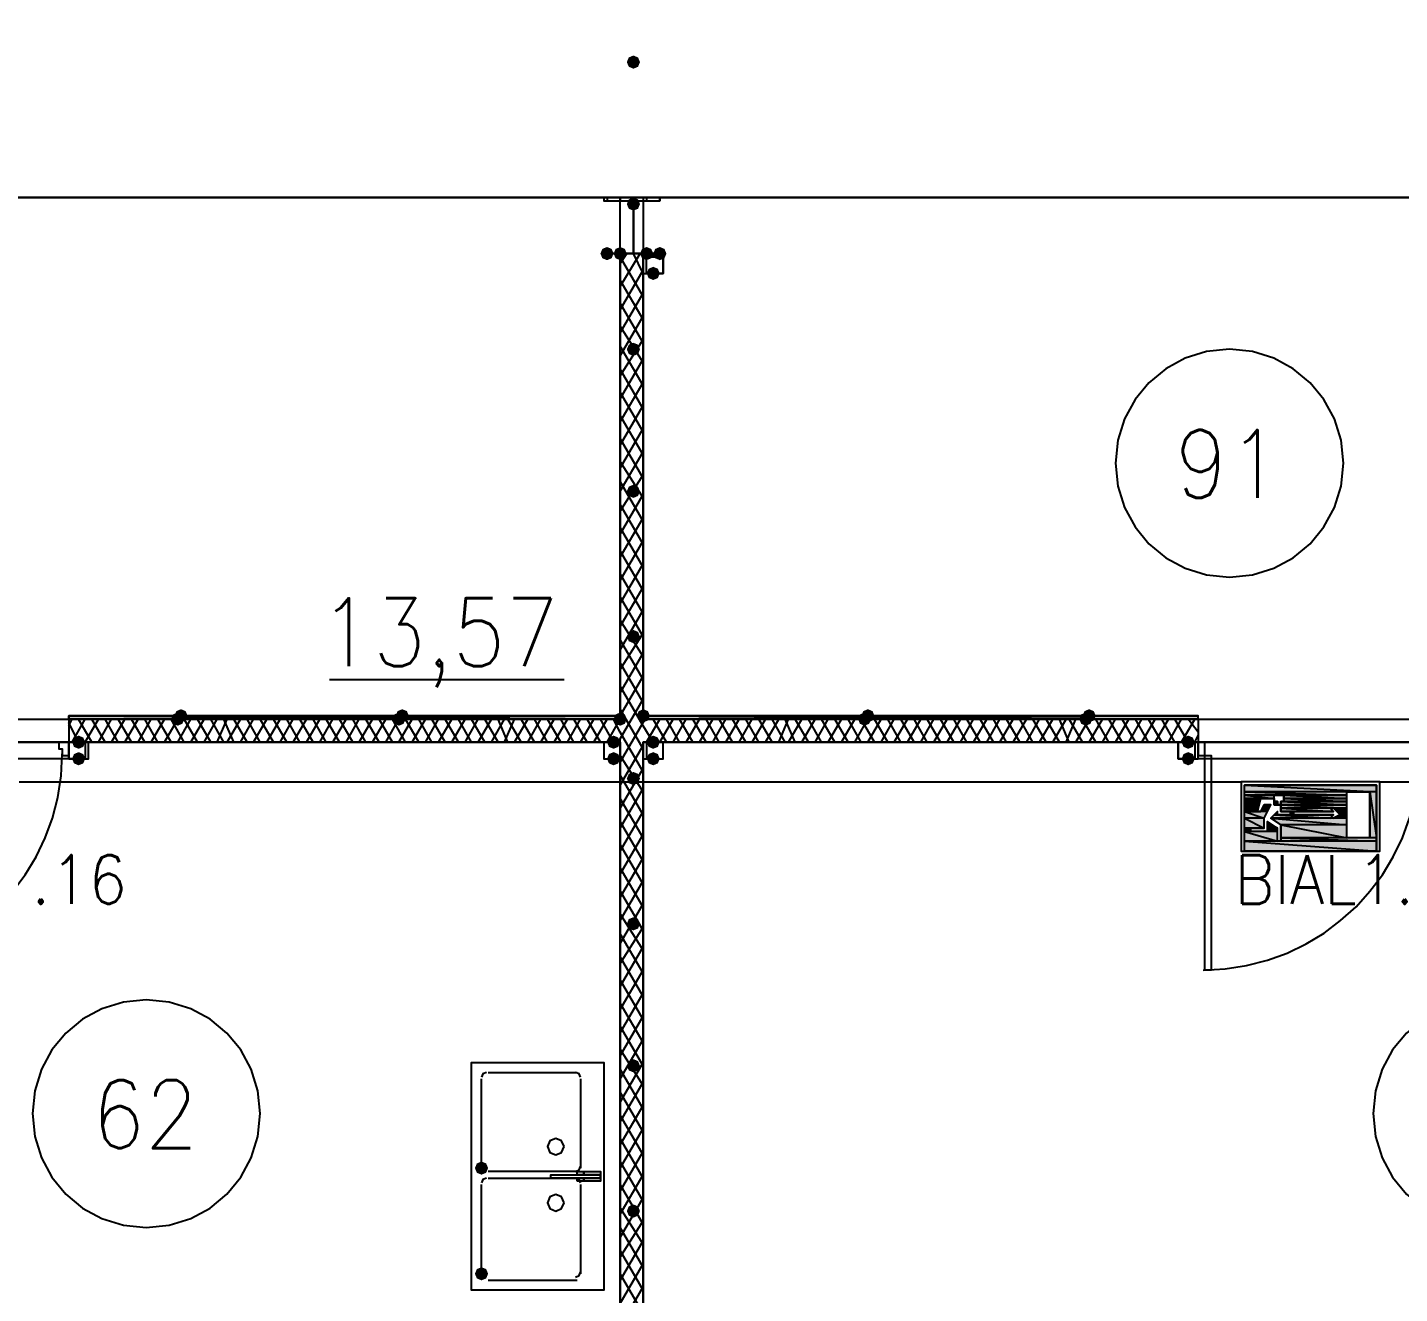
# Model space of a CAD drawing. Header units: millimetres. Extents: x 0 to 420, y 0 to 297.
# Drawn here: x 352.15 to 369.74, y 144.4 to 160.63 of the extents above; entities that cross this region are included whole.
import ezdxf

# ---------------------------------------------------------------- set-up
doc = ezdxf.new("R2010")
doc.units = ezdxf.units.MM
doc.layers.get('0').update_dxf_attribs({"linetype": 'CONTINUOUS'})
doc.styles.get("Standard").update_dxf_attribs({"font": 'STANDARD'})

msp = doc.modelspace()

# ---------------------------------------------------------------- hatches: boundary and pattern name
at = {"true_color": 0x000007}
for points in [[(360.002667, 160.189333), (359.977796, 160.129537), (359.918, 160.104667), (359.858204, 160.129537), (359.833333, 160.189333), (359.858204, 160.249129), (359.918, 160.274), (359.977796, 160.249129)], [(360.002667, 158.369), (359.977796, 158.309204), (359.918, 158.284333), (359.858204, 158.309204), (359.833333, 158.369), (359.858204, 158.428796), (359.918, 158.453667), (359.977796, 158.428796)], [(359.664, 157.734), (359.639129, 157.674204), (359.579333, 157.649333), (359.519537, 157.674204), (359.494667, 157.734), (359.519537, 157.793796), (359.579333, 157.818667), (359.639129, 157.793796)], [(359.833333, 157.734), (359.808463, 157.674204), (359.748667, 157.649333), (359.688871, 157.674204), (359.664, 157.734), (359.688871, 157.793796), (359.748667, 157.818667), (359.808462, 157.793796)], [(360.172, 157.734), (360.147129, 157.674204), (360.087333, 157.649333), (360.027538, 157.674204), (360.002667, 157.734), (360.027537, 157.793796), (360.087333, 157.818667), (360.147129, 157.793796)], [(360.341333, 157.734), (360.316462, 157.674204), (360.256667, 157.649333), (360.196871, 157.674204), (360.172, 157.734), (360.196871, 157.793796), (360.256667, 157.818667), (360.316462, 157.793796)], [(360.256667, 157.48), (360.231796, 157.420204), (360.172, 157.395333), (360.112204, 157.420204), (360.087333, 157.48), (360.112204, 157.539796), (360.172, 157.564667), (360.231796, 157.539796)], [(360.002667, 156.506333), (359.977796, 156.446537), (359.918, 156.421667), (359.858204, 156.446537), (359.833333, 156.506333), (359.858204, 156.566129), (359.918, 156.591), (359.977796, 156.566129)], [(360.002667, 154.686), (359.977796, 154.626204), (359.918, 154.601333), (359.858204, 154.626204), (359.833333, 154.686), (359.858204, 154.745796), (359.918, 154.770667), (359.977796, 154.745796)], [(360.002667, 152.823333), (359.977796, 152.763537), (359.918, 152.738667), (359.858204, 152.763537), (359.833333, 152.823333), (359.858204, 152.883129), (359.918, 152.908), (359.977796, 152.883129)], [(352.890667, 151.468667), (352.865796, 151.408871), (352.806, 151.384), (352.746204, 151.408871), (352.721333, 151.468667), (352.746204, 151.528462), (352.806, 151.553333), (352.865796, 151.528463)], [(359.748667, 151.468667), (359.723796, 151.408871), (359.664, 151.384), (359.604204, 151.408871), (359.579333, 151.468667), (359.604204, 151.528462), (359.664, 151.553333), (359.723796, 151.528463)], [(360.256667, 151.468667), (360.231796, 151.408871), (360.172, 151.384), (360.112204, 151.408871), (360.087333, 151.468667), (360.112204, 151.528462), (360.172, 151.553333), (360.231796, 151.528463)], [(367.114667, 151.468667), (367.089796, 151.408871), (367.03, 151.384), (366.970204, 151.408871), (366.945333, 151.468667), (366.970204, 151.528462), (367.03, 151.553333), (367.089796, 151.528463)], [(352.890667, 151.257), (352.865796, 151.197204), (352.806, 151.172333), (352.746204, 151.197204), (352.721333, 151.257), (352.746204, 151.316796), (352.806, 151.341667), (352.865796, 151.316796)], [(359.748667, 151.257), (359.723796, 151.197204), (359.664, 151.172333), (359.604204, 151.197204), (359.579333, 151.257), (359.604204, 151.316796), (359.664, 151.341667), (359.723796, 151.316796)], [(360.256667, 151.257), (360.231796, 151.197204), (360.172, 151.172333), (360.112204, 151.197204), (360.087333, 151.257), (360.112204, 151.316796), (360.172, 151.341667), (360.231796, 151.316796)], [(367.114667, 151.257), (367.089796, 151.197204), (367.03, 151.172333), (366.970204, 151.197204), (366.945333, 151.257), (366.970204, 151.316796), (367.03, 151.341667), (367.089796, 151.316796)], [(360.002667, 151.003), (359.977796, 150.943204), (359.918, 150.918333), (359.858204, 150.943204), (359.833333, 151.003), (359.858204, 151.062796), (359.918, 151.087667), (359.977796, 151.062796)], [(360.002667, 149.140333), (359.977796, 149.080537), (359.918, 149.055667), (359.858204, 149.080537), (359.833333, 149.140333), (359.858204, 149.200129), (359.918, 149.225), (359.977796, 149.200129)], [(360.002667, 147.32), (359.977796, 147.260204), (359.918, 147.235333), (359.858204, 147.260204), (359.833333, 147.32), (359.858204, 147.379796), (359.918, 147.404667), (359.977796, 147.379796)], [(358.055333, 146.007667), (358.030463, 145.947871), (357.970667, 145.923), (357.910871, 145.947871), (357.886, 146.007667), (357.910871, 146.067462), (357.970667, 146.092333), (358.030462, 146.067463)], [(360.002667, 145.457333), (359.977796, 145.397537), (359.918, 145.372667), (359.858204, 145.397537), (359.833333, 145.457333), (359.858204, 145.517129), (359.918, 145.542), (359.977796, 145.517129)], [(358.055333, 144.653), (358.030463, 144.593204), (357.970667, 144.568333), (357.910871, 144.593204), (357.886, 144.653), (357.910871, 144.712796), (357.970667, 144.737667), (358.030462, 144.712796)]]:
    msp.add_hatch(color=0, dxfattribs=at).paths.add_polyline_path(points, flags=0)
h = msp.add_hatch(color=0, dxfattribs=at)
h.paths.add_polyline_path([(359.748667, 151.807333), (352.679, 151.807333), (359.748667, 151.765)], flags=0)
h.paths.add_polyline_path([(352.679, 151.807333), (359.748667, 151.765), (352.679, 151.765)], flags=0)
at = {"true_color": 0x0000fe}
for points in [[(354.160667, 151.765), (354.135796, 151.705204), (354.076, 151.680333), (354.016204, 151.705204), (353.991333, 151.765), (354.016204, 151.824796), (354.076, 151.849667), (354.135796, 151.824796)], [(354.203, 151.807333), (354.178129, 151.747537), (354.118333, 151.722667), (354.058538, 151.747537), (354.033667, 151.807333), (354.058537, 151.867129), (354.118333, 151.892), (354.178129, 151.867129)], [(356.997, 151.765), (356.972129, 151.705204), (356.912333, 151.680333), (356.852538, 151.705204), (356.827667, 151.765), (356.852537, 151.824796), (356.912333, 151.849667), (356.972129, 151.824796)], [(357.039333, 151.807333), (357.014462, 151.747537), (356.954667, 151.722667), (356.894871, 151.747537), (356.87, 151.807333), (356.894871, 151.867129), (356.954667, 151.892), (357.014462, 151.867129)], [(359.833333, 151.765), (359.808463, 151.705204), (359.748667, 151.680333), (359.688871, 151.705204), (359.664, 151.765), (359.688871, 151.824796), (359.748667, 151.849667), (359.808462, 151.824796)], [(359.833333, 151.765), (359.808463, 151.705204), (359.748667, 151.680333), (359.688871, 151.705204), (359.664, 151.765), (359.688871, 151.824796), (359.748667, 151.849667), (359.808462, 151.824796)], [(360.129667, 151.807333), (360.104796, 151.747537), (360.045, 151.722667), (359.985204, 151.747537), (359.960333, 151.807333), (359.985204, 151.867129), (360.045, 151.892), (360.104796, 151.867129)], [(360.129667, 151.807333), (360.104796, 151.747537), (360.045, 151.722667), (359.985204, 151.747537), (359.960333, 151.807333), (359.985204, 151.867129), (360.045, 151.892), (360.104796, 151.867129)], [(362.966, 151.765), (362.941129, 151.705204), (362.881333, 151.680333), (362.821537, 151.705204), (362.796667, 151.765), (362.821537, 151.824796), (362.881333, 151.849667), (362.941129, 151.824796)], [(363.008333, 151.807333), (362.983462, 151.747537), (362.923667, 151.722667), (362.863871, 151.747537), (362.839, 151.807333), (362.863871, 151.867129), (362.923667, 151.892), (362.983462, 151.867129)], [(365.802333, 151.765), (365.777462, 151.705204), (365.717667, 151.680333), (365.657871, 151.705204), (365.633, 151.765), (365.657871, 151.824796), (365.717667, 151.849667), (365.777462, 151.824796)], [(365.844667, 151.807333), (365.819796, 151.747537), (365.76, 151.722667), (365.700204, 151.747537), (365.675333, 151.807333), (365.700204, 151.867129), (365.76, 151.892), (365.819796, 151.867129)]]:
    msp.add_hatch(color=0, dxfattribs=at).paths.add_polyline_path(points, flags=0)
at = {"true_color": 0x000007}
h = msp.add_hatch(color=0, dxfattribs=at)
h.paths.add_polyline_path([(367.157, 151.807333), (360.045, 151.807333), (367.157, 151.765)], flags=0)
h.paths.add_polyline_path([(360.045, 151.807333), (367.157, 151.765), (360.045, 151.765)], flags=0)
at = {"true_color": 0x000052}
h = msp.add_hatch(color=0, dxfattribs=at)
h.paths.add_polyline_path([(369.443, 150.918333), (367.749667, 150.918333), (369.443, 150.833667)], flags=0)
h.paths.add_polyline_path([(367.749667, 150.918333), (369.443, 150.833667), (367.749667, 150.833667)], flags=0)
h = msp.add_hatch(color=0, dxfattribs=at)
h.paths.add_polyline_path([(369.062, 150.833667), (367.749667, 150.833667), (369.062, 150.791333)], flags=0)
h.paths.add_polyline_path([(367.749667, 150.833667), (369.062, 150.791333), (367.749667, 150.791333)], flags=0)
h = msp.add_hatch(color=0, dxfattribs=at)
h.paths.add_polyline_path([(367.749667, 150.791333), (368.215333, 150.791333)], flags=0)
h.paths.add_polyline_path([(368.215333, 150.791333), (367.749667, 150.791333)], flags=0)
h = msp.add_hatch(color=0, dxfattribs=at)
h.paths.add_polyline_path([(368.130667, 150.791333), (367.749667, 150.791333)], flags=0)
h.paths.add_polyline_path([(368.130667, 150.791333), (367.749667, 150.791333), (368.173, 150.791333)], flags=0)
h = msp.add_hatch(color=0, dxfattribs=at)
h.paths.add_polyline_path([(368.130667, 150.791333), (367.749667, 150.791333), (368.130667, 150.749)], flags=0)
h.paths.add_polyline_path([(367.749667, 150.791333), (368.130667, 150.749), (367.749667, 150.749)], flags=0)
h = msp.add_hatch(color=0, dxfattribs=at)
h.paths.add_polyline_path([(367.749667, 150.749), (368.130667, 150.749)], flags=0)
h.paths.add_polyline_path([(368.130667, 150.749), (367.749667, 150.749)], flags=0)
h.paths.add_polyline_path([(368.130667, 150.749), (367.749667, 150.749)], flags=0)
h.paths.add_polyline_path([(367.749667, 150.749), (368.130667, 150.749)], flags=0)
h = msp.add_hatch(color=0, dxfattribs=at)
h.paths.add_polyline_path([(367.749667, 150.749), (368.130667, 150.749)], flags=0)
h.paths.add_polyline_path([(368.130667, 150.749), (367.749667, 150.749)], flags=0)
h = msp.add_hatch(color=0, dxfattribs=at)
h.paths.add_polyline_path([(367.961333, 150.749), (367.749667, 150.749), (367.919, 150.579667)], flags=0)
h.paths.add_polyline_path([(367.749667, 150.749), (367.919, 150.579667), (367.749667, 150.579667)], flags=0)
h = msp.add_hatch(color=0, dxfattribs=at)
h.paths.add_polyline_path([(368.130667, 150.749), (368.130667, 150.706667)], flags=0)
h.paths.add_polyline_path([(368.130667, 150.706667), (368.130667, 150.749)], flags=0)
h = msp.add_hatch(color=0, dxfattribs=at)
h.paths.add_polyline_path([(368.215333, 150.791333), (369.062, 150.791333)], flags=0)
h.paths.add_polyline_path([(369.062, 150.791333), (368.215333, 150.791333)], flags=0)
h = msp.add_hatch(color=0, dxfattribs=at)
h.paths.add_polyline_path([(368.215333, 150.791333), (369.062, 150.791333)], flags=0)
h.paths.add_polyline_path([(369.062, 150.791333), (368.215333, 150.791333)], flags=0)
h.paths.add_polyline_path([(369.062, 150.791333), (368.215333, 150.791333)], flags=0)
h.paths.add_polyline_path([(368.215333, 150.791333), (369.062, 150.791333)], flags=0)
for points in [[(368.257667, 150.791333), (368.257667, 150.749)], [(368.257667, 150.749), (368.257667, 150.706667)], [(368.215333, 150.664333), (368.173, 150.664333)], [(368.257667, 150.706667), (368.215333, 150.706667)], [(368.215333, 150.706667), (368.257667, 150.706667)], [(368.046, 150.452667), (368.088333, 150.410333), (368.046, 150.410333)]]:
    msp.add_hatch(color=0, dxfattribs=at).paths.add_polyline_path(points, flags=0)
h = msp.add_hatch(color=0, dxfattribs=at)
h.paths.add_polyline_path([(368.257667, 150.791333), (369.062, 150.791333)], flags=0)
h.paths.add_polyline_path([(369.062, 150.791333), (368.257667, 150.791333)], flags=0)
h = msp.add_hatch(color=0, dxfattribs=at)
h.paths.add_polyline_path([(369.062, 150.791333), (368.257667, 150.791333), (369.062, 150.749)], flags=0)
h.paths.add_polyline_path([(368.257667, 150.791333), (369.062, 150.749), (368.257667, 150.749)], flags=0)
h = msp.add_hatch(color=0, dxfattribs=at)
h.paths.add_polyline_path([(368.257667, 150.749), (369.062, 150.749)], flags=0)
h.paths.add_polyline_path([(369.062, 150.749), (368.257667, 150.749)], flags=0)
h = msp.add_hatch(color=0, dxfattribs=at)
h.paths.add_polyline_path([(368.257667, 150.749), (369.062, 150.749)], flags=0)
h.paths.add_polyline_path([(369.062, 150.749), (368.257667, 150.749)], flags=0)
h = msp.add_hatch(color=0, dxfattribs=at)
h.paths.add_polyline_path([(368.257667, 150.749), (369.062, 150.749)], flags=0)
h.paths.add_polyline_path([(369.062, 150.749), (368.257667, 150.749)], flags=0)
h = msp.add_hatch(color=0, dxfattribs=at)
h.paths.add_polyline_path([(368.257667, 150.749), (369.062, 150.749)], flags=0)
h.paths.add_polyline_path([(369.062, 150.749), (368.257667, 150.749)], flags=0)
h = msp.add_hatch(color=0, dxfattribs=at)
h.paths.add_polyline_path([(369.062, 150.749), (368.257667, 150.749), (369.062, 150.706667)], flags=0)
h.paths.add_polyline_path([(368.257667, 150.749), (369.062, 150.706667), (368.257667, 150.706667)], flags=0)
h = msp.add_hatch(color=0, dxfattribs=at)
h.paths.add_polyline_path([(369.443, 150.833667), (369.358333, 150.833667), (369.443, 150.241)], flags=0)
h.paths.add_polyline_path([(369.358333, 150.833667), (369.443, 150.241), (369.358333, 150.241)], flags=0)
h = msp.add_hatch(color=0, dxfattribs=at)
h.paths.add_polyline_path([(367.961333, 150.579667), (367.749667, 150.579667)], flags=0)
h.paths.add_polyline_path([(367.961333, 150.579667), (367.749667, 150.579667), (367.919, 150.579667)], flags=0)
h = msp.add_hatch(color=0, dxfattribs=at)
h.paths.add_polyline_path([(368.046, 150.579667), (367.749667, 150.579667), (368.003667, 150.495)], flags=0)
h.paths.add_polyline_path([(367.749667, 150.579667), (368.003667, 150.495), (367.749667, 150.495)], flags=0)
h = msp.add_hatch(color=0, dxfattribs=at)
h.paths.add_polyline_path([(368.088333, 150.664333), (368.003667, 150.664333), (368.046, 150.579667)], flags=0)
h.paths.add_polyline_path([(368.003667, 150.664333), (368.046, 150.579667), (367.961333, 150.579667)], flags=0)
h = msp.add_hatch(color=0, dxfattribs=at)
h.paths.add_polyline_path([(368.130667, 150.706667), (368.173, 150.706667)], flags=0)
h.paths.add_polyline_path([(368.173, 150.706667), (368.130667, 150.706667)], flags=0)
h = msp.add_hatch(color=0, dxfattribs=at)
h.paths.add_polyline_path([(368.130667, 150.706667), (368.173, 150.706667)], flags=0)
h.paths.add_polyline_path([(368.173, 150.706667), (368.130667, 150.706667)], flags=0)
h = msp.add_hatch(color=0, dxfattribs=at)
h.paths.add_polyline_path([(368.130667, 150.706667), (368.173, 150.706667)], flags=0)
h.paths.add_polyline_path([(368.173, 150.706667), (368.130667, 150.706667)], flags=0)
h = msp.add_hatch(color=0, dxfattribs=at)
h.paths.add_polyline_path([(368.173, 150.706667), (368.130667, 150.706667), (368.173, 150.664333)], flags=0)
h.paths.add_polyline_path([(368.130667, 150.706667), (368.173, 150.664333), (368.130667, 150.664333)], flags=0)
h = msp.add_hatch(color=0, dxfattribs=at)
h.paths.add_polyline_path([(368.130667, 150.664333), (368.173, 150.664333)], flags=0)
h.paths.add_polyline_path([(368.173, 150.664333), (368.130667, 150.664333)], flags=0)
h.paths.add_polyline_path([(368.173, 150.664333), (368.130667, 150.664333), (369.062, 150.664333)], flags=0)
h.paths.add_polyline_path([(368.130667, 150.664333), (369.062, 150.664333)], flags=0)
h = msp.add_hatch(color=0, dxfattribs=at)
h.paths.add_polyline_path([(368.173, 150.706667), (368.173, 150.664333)], flags=0)
h.paths.add_polyline_path([(368.173, 150.664333), (368.173, 150.706667)], flags=0)
h = msp.add_hatch(color=0, dxfattribs=at)
h.paths.add_polyline_path([(368.215333, 150.706667), (368.257667, 150.706667)], flags=0)
h.paths.add_polyline_path([(368.257667, 150.706667), (368.215333, 150.706667)], flags=0)
h = msp.add_hatch(color=0, dxfattribs=at)
h.paths.add_polyline_path([(369.062, 150.706667), (368.257667, 150.706667)], flags=0)
h.paths.add_polyline_path([(368.257667, 150.706667), (369.062, 150.706667), (368.215333, 150.706667)], flags=0)
h = msp.add_hatch(color=0, dxfattribs=at)
h.paths.add_polyline_path([(369.062, 150.706667), (368.215333, 150.706667), (369.062, 150.664333)], flags=0)
h.paths.add_polyline_path([(368.215333, 150.706667), (369.062, 150.664333), (368.215333, 150.664333)], flags=0)
h = msp.add_hatch(color=0, dxfattribs=at)
h.paths.add_polyline_path([(368.215333, 150.706667), (368.215333, 150.664333)], flags=0)
h.paths.add_polyline_path([(368.215333, 150.664333), (368.215333, 150.706667)], flags=0)
h = msp.add_hatch(color=0, dxfattribs=at)
h.paths.add_polyline_path([(368.215333, 150.664333), (369.062, 150.664333)], flags=0)
h.paths.add_polyline_path([(369.062, 150.664333), (368.215333, 150.664333)], flags=0)
h = msp.add_hatch(color=0, dxfattribs=at)
h.paths.add_polyline_path([(369.062, 150.664333), (368.215333, 150.664333), (369.062, 150.622)], flags=0)
h.paths.add_polyline_path([(368.215333, 150.664333), (369.062, 150.622), (368.215333, 150.622)], flags=0)
h = msp.add_hatch(color=0, dxfattribs=at)
h.paths.add_polyline_path([(368.850333, 150.622), (368.215333, 150.622), (368.892667, 150.579667)], flags=0)
h.paths.add_polyline_path([(368.215333, 150.622), (368.892667, 150.579667), (368.215333, 150.579667)], flags=0)
h = msp.add_hatch(color=0, dxfattribs=at)
h.paths.add_polyline_path([(368.257667, 150.706667), (369.062, 150.706667)], flags=0)
h.paths.add_polyline_path([(369.062, 150.706667), (368.257667, 150.706667)], flags=0)
h = msp.add_hatch(color=0, dxfattribs=at)
h.paths.add_polyline_path([(368.257667, 150.706667), (369.062, 150.706667)], flags=0)
h.paths.add_polyline_path([(369.062, 150.706667), (368.257667, 150.706667)], flags=0)
h = msp.add_hatch(color=0, dxfattribs=at)
h.paths.add_polyline_path([(368.257667, 150.706667), (369.062, 150.706667)], flags=0)
h.paths.add_polyline_path([(369.062, 150.706667), (368.257667, 150.706667)], flags=0)
h = msp.add_hatch(color=0, dxfattribs=at)
h.paths.add_polyline_path([(368.257667, 150.706667), (369.062, 150.706667)], flags=0)
h.paths.add_polyline_path([(369.062, 150.706667), (368.257667, 150.706667)], flags=0)
h = msp.add_hatch(color=0, dxfattribs=at)
h.paths.add_polyline_path([(368.257667, 150.706667), (369.062, 150.706667)], flags=0)
h.paths.add_polyline_path([(369.062, 150.706667), (368.257667, 150.706667)], flags=0)
h = msp.add_hatch(color=0, dxfattribs=at)
h.paths.add_polyline_path([(368.342333, 150.579667), (368.892667, 150.579667)], flags=0)
h.paths.add_polyline_path([(368.892667, 150.579667), (368.342333, 150.579667)], flags=0)
h = msp.add_hatch(color=0, dxfattribs=at)
h.paths.add_polyline_path([(368.384667, 150.579667), (368.342333, 150.579667), (368.384667, 150.537333)], flags=0)
h.paths.add_polyline_path([(368.342333, 150.579667), (368.384667, 150.537333), (368.342333, 150.537333)], flags=0)
h = msp.add_hatch(color=0, dxfattribs=at)
h.paths.add_polyline_path([(369.062, 150.622), (368.892667, 150.622), (369.062, 150.537333)], flags=0)
h.paths.add_polyline_path([(368.892667, 150.622), (369.062, 150.537333), (368.977333, 150.537333)], flags=0)
h = msp.add_hatch(color=0, dxfattribs=at)
h.paths.add_polyline_path([(368.003667, 150.495), (367.749667, 150.495), (368.003667, 150.368)], flags=0)
h.paths.add_polyline_path([(367.749667, 150.495), (368.003667, 150.368), (367.749667, 150.368)], flags=0)
h = msp.add_hatch(color=0, dxfattribs=at)
h.paths.add_polyline_path([(368.088333, 150.410333), (368.046, 150.410333), (368.173, 150.368)], flags=0)
h.paths.add_polyline_path([(368.046, 150.410333), (368.173, 150.368), (368.046, 150.368)], flags=0)
h = msp.add_hatch(color=0, dxfattribs=at)
h.paths.add_polyline_path([(368.892667, 150.537333), (368.130667, 150.537333), (368.850333, 150.495)], flags=0)
h.paths.add_polyline_path([(368.130667, 150.537333), (368.850333, 150.495), (368.088333, 150.495)], flags=0)
h = msp.add_hatch(color=0, dxfattribs=at)
h.paths.add_polyline_path([(369.062, 150.495), (368.088333, 150.495), (369.062, 150.410333)], flags=0)
h.paths.add_polyline_path([(368.088333, 150.495), (369.062, 150.410333), (368.215333, 150.410333)], flags=0)
h = msp.add_hatch(color=0, dxfattribs=at)
h.paths.add_polyline_path([(369.062, 150.410333), (368.215333, 150.410333), (369.062, 150.241)], flags=0)
h.paths.add_polyline_path([(368.215333, 150.410333), (369.062, 150.241), (368.215333, 150.241)], flags=0)
h = msp.add_hatch(color=0, dxfattribs=at)
h.paths.add_polyline_path([(368.342333, 150.537333), (368.892667, 150.537333)], flags=0)
h.paths.add_polyline_path([(368.892667, 150.537333), (368.342333, 150.537333)], flags=0)
h = msp.add_hatch(color=0, dxfattribs=at)
h.paths.add_polyline_path([(369.062, 150.537333), (368.977333, 150.537333), (369.062, 150.495)], flags=0)
h.paths.add_polyline_path([(368.977333, 150.537333), (369.062, 150.495), (368.892667, 150.495)], flags=0)
h = msp.add_hatch(color=0, dxfattribs=at)
h.paths.add_polyline_path([(367.834333, 150.368), (367.749667, 150.368), (367.834333, 150.325667)], flags=0)
h.paths.add_polyline_path([(367.749667, 150.368), (367.834333, 150.325667), (367.749667, 150.325667)], flags=0)
h = msp.add_hatch(color=0, dxfattribs=at)
h.paths.add_polyline_path([(368.173, 150.325667), (367.749667, 150.325667), (368.173, 150.198667)], flags=0)
h.paths.add_polyline_path([(367.749667, 150.325667), (368.173, 150.198667), (367.749667, 150.198667)], flags=0)
h = msp.add_hatch(color=0, dxfattribs=at)
h.paths.add_polyline_path([(368.173, 150.368), (368.046, 150.368), (368.173, 150.325667)], flags=0)
h.paths.add_polyline_path([(368.046, 150.368), (368.173, 150.325667), (368.046, 150.325667)], flags=0)
h = msp.add_hatch(color=0, dxfattribs=at)
h.paths.add_polyline_path([(369.443, 150.241), (368.215333, 150.241), (369.443, 150.198667)], flags=0)
h.paths.add_polyline_path([(368.215333, 150.241), (369.443, 150.198667), (368.215333, 150.198667)], flags=0)
h = msp.add_hatch(color=0, dxfattribs=at)
h.paths.add_polyline_path([(369.443, 150.198667), (367.749667, 150.198667), (369.443, 150.071667)], flags=0)
h.paths.add_polyline_path([(367.749667, 150.198667), (369.443, 150.071667), (367.749667, 150.071667)], flags=0)

# ---------------------------------------------------------------- linework, layer by layer
at = {"color": 0, "true_color": 0x000005}
for points in [[(369.485333, 150.960667), (371.813667, 150.960667), (371.813667, 176.868667), (369.443, 176.868667)], [(352.044, 150.960667), (367.707333, 150.960667)]]:
    msp.add_lwpolyline(points, dxfattribs=at)
at = {"color": 0, "true_color": 0x000008}
msp.add_lwpolyline([(255.185333, 158.453667), (376.639667, 158.453667), (376.639667, 169.291), (255.185333, 169.291)], close=True, dxfattribs=at)
at = {"color": 0, "true_color": 0x0000ab}
for points in [[(359.748667, 151.765), (359.748667, 158.453667), (342.646, 158.453667), (342.646, 151.765)], [(376.639667, 158.453667), (360.045, 158.453667), (360.045, 151.765), (376.639667, 151.765)]]:
    msp.add_lwpolyline(points, close=True, dxfattribs=at)
at = {"color": 0, "true_color": 0x000007}
for points in [[(360.256667, 158.453667), (359.537, 158.453667), (359.537, 158.411333), (359.918, 158.411333), (359.918, 157.734), (359.537, 157.734), (360.256667, 157.734), (359.918, 157.734), (359.918, 158.411333), (360.256667, 158.411333)], [(360.299, 157.734), (360.045, 157.734), (360.045, 157.48), (360.299, 157.48)], [(360.299, 157.691667), (360.299, 157.48), (360.087333, 157.48), (360.087333, 157.691667)], [(359.748667, 151.807333), (352.679, 151.807333), (359.748667, 151.765)], [(352.679, 151.807333), (359.748667, 151.765), (352.679, 151.765)], [(352.679, 151.765), (352.679, 151.807333), (359.748667, 151.807333), (359.748667, 151.765), (352.679, 151.765), (359.748667, 151.765), (359.748667, 151.807333), (352.679, 151.807333)], [(367.157, 151.807333), (360.045, 151.807333), (367.157, 151.765)], [(360.045, 151.807333), (367.157, 151.765), (360.045, 151.765)], [(367.157, 151.807333), (360.045, 151.807333), (360.045, 151.765), (367.157, 151.765)], [(367.157, 151.807333), (360.045, 151.807333), (360.045, 151.765), (367.157, 151.765)], [(342.646, 151.468667), (342.646, 140.335), (359.748667, 140.335), (359.748667, 151.468667)], [(352.552, 151.468667), (352.552, 151.384), (352.594333, 151.384), (352.594333, 151.299333), (352.679, 151.299333), (352.679, 151.468667)], [(352.933, 151.468667), (352.679, 151.468667), (352.679, 151.257), (352.933, 151.257)], [(352.890667, 151.468667), (352.890667, 151.257), (352.679, 151.257), (352.679, 151.468667)], [(359.748667, 151.468667), (359.537, 151.468667), (359.537, 151.257), (359.748667, 151.257), (359.748667, 151.468667), (359.537, 151.468667), (359.537, 151.257), (359.748667, 151.257)], [(360.299, 151.468667), (360.087333, 151.468667), (360.087333, 151.257), (360.299, 151.257), (360.299, 151.468667), (360.045, 151.468667), (360.045, 151.257), (360.299, 151.257)], [(376.639667, 140.335), (376.639667, 151.468667), (360.045, 151.468667), (360.045, 140.335)], [(367.157, 151.468667), (366.903, 151.468667), (366.903, 151.257), (367.157, 151.257)], [(367.114667, 151.468667), (367.114667, 151.257), (366.903, 151.257), (366.903, 151.468667)], [(367.157, 151.468667), (367.157, 151.299333), (367.241667, 151.299333), (367.241667, 151.384), (367.241667, 151.468667)], [(367.241667, 148.547667), (367.241667, 151.299333), (367.326333, 151.299333), (367.326333, 148.547667)], [(357.843667, 144.483667), (357.843667, 147.32), (357.843667, 147.362333), (357.886, 147.362333), (359.494667, 147.362333), (359.537, 147.362333), (359.537, 147.32), (359.537, 144.483667), (359.537, 144.441333), (359.494667, 144.441333), (357.886, 144.441333), (357.843667, 144.441333)], [(359.029, 146.282833), (358.998002, 146.357669), (358.923167, 146.388667), (358.848331, 146.357669), (358.817333, 146.282833), (358.848331, 146.207998), (358.923167, 146.177), (358.998002, 146.207998)], [(358.859667, 145.880667), (358.859667, 145.923), (359.452333, 145.923), (359.494667, 145.923), (359.494667, 145.880667), (359.452333, 145.880667)], [(359.198333, 145.965333), (359.283, 145.965333), (359.283, 145.923), (359.198333, 145.923)], [(359.198333, 145.838333), (359.198333, 145.880667), (359.283, 145.880667), (359.283, 145.838333)], [(359.283, 145.838333), (359.283, 145.880667), (359.452333, 145.880667), (359.494667, 145.880667), (359.494667, 145.923), (359.452333, 145.923), (359.283, 145.923), (359.283, 145.965333), (359.494667, 145.965333), (359.494667, 145.838333)], [(359.029, 145.563167), (358.998002, 145.638002), (358.923167, 145.669), (358.848331, 145.638002), (358.817333, 145.563167), (358.848331, 145.488331), (358.923167, 145.457333), (358.998002, 145.488331)]]:
    msp.add_lwpolyline(points, close=True, dxfattribs=at)
for points in [[(359.579333, 158.453667), (359.579333, 158.411333)], [(359.748667, 158.453667), (359.748667, 158.411333)], [(359.918, 158.453667), (359.918, 157.734)], [(360.087333, 158.453667), (360.087333, 158.411333)], [(360.256667, 158.453667), (360.256667, 158.411333)], [(359.748667, 157.607), (359.833333, 157.734)], [(359.748667, 157.310667), (360.002667, 157.734)], [(360.045, 151.765), (360.045, 157.734), (359.748667, 157.734), (359.748667, 151.765)], [(360.045, 157.183667), (359.748667, 157.691667)], [(360.045, 157.48), (359.918, 157.734)], [(360.172, 157.734), (360.172, 157.691667)], [(359.748667, 157.014333), (360.045, 157.522333)], [(360.045, 156.887333), (359.748667, 157.395333)], [(359.748667, 156.718), (360.045, 157.226)], [(360.045, 156.591), (359.748667, 157.099)], [(359.748667, 156.421667), (360.045, 156.929667)], [(360.045, 156.337), (359.748667, 156.802667)], [(359.748667, 156.167667), (360.045, 156.633333)], [(360.045, 156.040667), (359.748667, 156.548667)], [(359.748667, 155.871333), (360.045, 156.379333)], [(369.019667, 155.045833), (368.989995, 155.340175), (368.904893, 155.614326), (368.770236, 155.862413), (368.591896, 156.078563), (368.375746, 156.256903), (368.127659, 156.39156), (367.853508, 156.476661), (367.559167, 156.506333), (367.264825, 156.476661), (366.990674, 156.39156), (366.742587, 156.256903), (366.526437, 156.078563), (366.348097, 155.862413), (366.21344, 155.614326), (366.128339, 155.340175), (366.098667, 155.045833)], [(360.045, 155.744333), (359.748667, 156.252333)], [(359.748667, 155.575), (360.045, 156.083)], [(360.045, 155.448), (359.748667, 155.956)], [(359.748667, 155.278667), (360.045, 155.786667)], [(360.045, 155.151667), (359.748667, 155.659667)], [(359.748667, 154.982333), (360.045, 155.490333)], [(360.045, 154.855333), (359.748667, 155.363333)], [(359.748667, 154.686), (360.045, 155.194)], [(360.045, 154.601333), (359.748667, 155.067)], [(366.098667, 155.045833), (366.128339, 154.751492), (366.21344, 154.477341), (366.348097, 154.229254), (366.526437, 154.013104), (366.742587, 153.834764), (366.990674, 153.700107), (367.264825, 153.615005), (367.559167, 153.585333), (367.853508, 153.615005), (368.127659, 153.700107), (368.375746, 153.834764), (368.591896, 154.013104), (368.770236, 154.229254), (368.904893, 154.477341), (368.989995, 154.751492), (369.019667, 155.045833)], [(359.748667, 154.432), (360.045, 154.897667)], [(360.045, 154.305), (359.748667, 154.813)], [(359.748667, 154.135667), (360.045, 154.643667)], [(360.045, 154.008667), (359.748667, 154.516667)], [(359.748667, 153.839333), (360.045, 154.347333)], [(360.045, 153.712333), (359.748667, 154.220333)], [(359.748667, 153.543), (360.045, 154.051)], [(360.045, 153.416), (359.748667, 153.924)], [(359.748667, 153.246667), (360.045, 153.754667)], [(360.045, 153.119667), (359.748667, 153.627667)], [(359.748667, 152.950333), (360.045, 153.458333)], [(360.045, 152.823333), (359.748667, 153.331333)], [(359.748667, 152.654), (360.045, 153.162)], [(360.045, 152.569333), (359.748667, 153.035)], [(359.748667, 152.4), (360.045, 152.865667)], [(360.045, 152.273), (359.748667, 152.781)], [(359.748667, 152.103667), (360.045, 152.611667)], [(360.045, 151.976667), (359.748667, 152.484667)], [(356.023333, 152.273), (359.029, 152.273)], [(359.748667, 151.807333), (360.045, 152.315333)], [(360.045, 151.680333), (359.748667, 152.188333)], [(359.748667, 151.511), (360.045, 152.019)], [(359.748667, 151.765), (352.679, 151.765), (359.748667, 151.807333), (352.679, 151.807333)], [(360.045, 151.384), (359.748667, 151.892)], [(367.157, 151.807333), (360.045, 151.807333), (367.157, 151.807333), (360.045, 151.765)], [(352.679, 151.680333), (352.721333, 151.765)], [(352.679, 151.765), (352.679, 151.468667)], [(352.679, 151.765), (352.679, 151.468667)], [(359.748667, 151.765), (352.679, 151.765)], [(352.806, 151.468667), (352.679, 151.722667)], [(352.721333, 151.468667), (352.890667, 151.765)], [(352.975333, 151.468667), (352.806, 151.765)], [(352.890667, 151.468667), (353.06, 151.765)], [(353.144667, 151.468667), (352.975333, 151.765)], [(353.06, 151.468667), (353.229333, 151.765)], [(353.314, 151.468667), (353.144667, 151.765)], [(353.229333, 151.468667), (353.398667, 151.765)], [(353.483333, 151.468667), (353.314, 151.765)], [(353.398667, 151.468667), (353.568, 151.765)], [(353.652667, 151.468667), (353.483333, 151.765)], [(353.568, 151.468667), (353.737333, 151.765)], [(353.822, 151.468667), (353.652667, 151.765)], [(353.737333, 151.468667), (353.906667, 151.765)], [(353.991333, 151.468667), (353.822, 151.765)], [(353.906667, 151.468667), (354.076, 151.765)], [(354.160667, 151.468667), (353.991333, 151.765)], [(354.076, 151.468667), (354.245333, 151.765)], [(354.33, 151.468667), (354.160667, 151.765)], [(354.245333, 151.468667), (354.414667, 151.765)], [(354.499333, 151.468667), (354.33, 151.765)], [(354.414667, 151.468667), (354.584, 151.765)], [(354.668667, 151.468667), (354.499333, 151.765)], [(354.584, 151.468667), (354.711, 151.765)], [(354.795667, 151.468667), (354.668667, 151.765)], [(354.711, 151.468667), (354.880333, 151.765)], [(354.965, 151.468667), (354.795667, 151.765)], [(354.880333, 151.468667), (355.049667, 151.765)], [(355.134333, 151.468667), (354.965, 151.765)], [(355.049667, 151.468667), (355.219, 151.765)], [(355.303667, 151.468667), (355.134333, 151.765)], [(355.219, 151.468667), (355.388333, 151.765)], [(355.473, 151.468667), (355.303667, 151.765)], [(355.388333, 151.468667), (355.557667, 151.765)], [(355.642333, 151.468667), (355.473, 151.765)], [(355.557667, 151.468667), (355.727, 151.765)], [(355.811667, 151.468667), (355.642333, 151.765)], [(355.727, 151.468667), (355.896333, 151.765)], [(355.981, 151.468667), (355.811667, 151.765)], [(355.896333, 151.468667), (356.065667, 151.765)], [(356.150333, 151.468667), (355.981, 151.765)], [(356.065667, 151.468667), (356.235, 151.765)], [(356.319667, 151.468667), (356.150333, 151.765)], [(356.235, 151.468667), (356.404333, 151.765)], [(356.489, 151.468667), (356.319667, 151.765)], [(356.404333, 151.468667), (356.573667, 151.765)], [(356.658333, 151.468667), (356.489, 151.765)], [(356.573667, 151.468667), (356.743, 151.765)], [(356.827667, 151.468667), (356.658333, 151.765)], [(356.743, 151.468667), (356.912333, 151.765)], [(356.997, 151.468667), (356.827667, 151.765)], [(356.912333, 151.468667), (357.081667, 151.765)], [(357.166333, 151.468667), (356.997, 151.765)], [(357.081667, 151.468667), (357.251, 151.765)], [(357.335667, 151.468667), (357.166333, 151.765)], [(357.251, 151.468667), (357.420333, 151.765)], [(357.505, 151.468667), (357.335667, 151.765)], [(357.420333, 151.468667), (357.589667, 151.765)], [(357.674333, 151.468667), (357.505, 151.765)], [(357.589667, 151.468667), (357.759, 151.765)], [(357.843667, 151.468667), (357.674333, 151.765)], [(357.759, 151.468667), (357.928333, 151.765)], [(358.013, 151.468667), (357.843667, 151.765)], [(357.928333, 151.468667), (358.097667, 151.765)], [(358.182333, 151.468667), (358.013, 151.765)], [(358.097667, 151.468667), (358.267, 151.765)], [(358.309333, 151.468667), (358.182333, 151.765)], [(358.267, 151.468667), (358.394, 151.765)], [(358.478667, 151.468667), (358.309333, 151.765)], [(358.394, 151.468667), (358.563333, 151.765)], [(358.648, 151.468667), (358.478667, 151.765)], [(358.563333, 151.468667), (358.732667, 151.765)], [(358.817333, 151.468667), (358.648, 151.765)], [(358.732667, 151.468667), (358.902, 151.765)], [(358.986667, 151.468667), (358.817333, 151.765)], [(358.902, 151.468667), (359.071333, 151.765)], [(359.156, 151.468667), (358.986667, 151.765)], [(359.071333, 151.468667), (359.240667, 151.765)], [(359.325333, 151.468667), (359.156, 151.765)], [(359.240667, 151.468667), (359.41, 151.765)], [(359.494667, 151.468667), (359.325333, 151.765)], [(359.41, 151.468667), (359.579333, 151.765)], [(359.664, 151.468667), (359.494667, 151.765)], [(359.579333, 151.468667), (359.748667, 151.765)], [(359.748667, 151.595667), (359.664, 151.765)], [(359.748667, 151.214667), (360.045, 151.722667)], [(360.045, 151.722667), (360.087333, 151.765)], [(367.157, 151.765), (360.045, 151.765)], [(360.172, 151.468667), (360.045, 151.680333)], [(360.087333, 151.468667), (360.256667, 151.765)], [(360.341333, 151.468667), (360.172, 151.765)], [(360.256667, 151.468667), (360.426, 151.765)], [(360.510667, 151.468667), (360.341333, 151.765)], [(360.426, 151.468667), (360.595333, 151.765)], [(360.68, 151.468667), (360.510667, 151.765)], [(360.595333, 151.468667), (360.764667, 151.765)], [(360.849333, 151.468667), (360.68, 151.765)], [(360.764667, 151.468667), (360.934, 151.765)], [(361.018667, 151.468667), (360.849333, 151.765)], [(360.934, 151.468667), (361.103333, 151.765)], [(361.188, 151.468667), (361.018667, 151.765)], [(361.103333, 151.468667), (361.272667, 151.765)], [(361.357333, 151.468667), (361.188, 151.765)], [(361.272667, 151.468667), (361.442, 151.765)], [(361.526667, 151.468667), (361.357333, 151.765)], [(361.442, 151.468667), (361.611333, 151.765)], [(361.696, 151.468667), (361.526667, 151.765)], [(361.611333, 151.468667), (361.780667, 151.765)], [(361.865333, 151.468667), (361.696, 151.765)], [(361.780667, 151.468667), (361.907667, 151.765)], [(361.992333, 151.468667), (361.865333, 151.765)], [(361.907667, 151.468667), (362.077, 151.765)], [(362.161667, 151.468667), (361.992333, 151.765)], [(362.077, 151.468667), (362.246333, 151.765)], [(362.331, 151.468667), (362.161667, 151.765)], [(362.246333, 151.468667), (362.415667, 151.765)], [(362.500333, 151.468667), (362.331, 151.765)], [(362.415667, 151.468667), (362.585, 151.765)], [(362.669667, 151.468667), (362.500333, 151.765)], [(362.585, 151.468667), (362.754333, 151.765)], [(362.839, 151.468667), (362.669667, 151.765)], [(362.754333, 151.468667), (362.923667, 151.765)], [(363.008333, 151.468667), (362.839, 151.765)], [(362.923667, 151.468667), (363.093, 151.765)], [(363.177667, 151.468667), (363.008333, 151.765)], [(363.093, 151.468667), (363.262333, 151.765)], [(363.347, 151.468667), (363.177667, 151.765)], [(363.262333, 151.468667), (363.431667, 151.765)], [(363.516333, 151.468667), (363.347, 151.765)], [(363.431667, 151.468667), (363.601, 151.765)], [(363.685667, 151.468667), (363.516333, 151.765)], [(363.601, 151.468667), (363.770333, 151.765)], [(363.855, 151.468667), (363.685667, 151.765)], [(363.770333, 151.468667), (363.939667, 151.765)], [(364.024333, 151.468667), (363.855, 151.765)], [(363.939667, 151.468667), (364.109, 151.765)], [(364.193667, 151.468667), (364.024333, 151.765)], [(364.109, 151.468667), (364.278333, 151.765)], [(364.363, 151.468667), (364.193667, 151.765)], [(364.278333, 151.468667), (364.447667, 151.765)], [(364.532333, 151.468667), (364.363, 151.765)], [(364.447667, 151.468667), (364.617, 151.765)], [(364.701667, 151.468667), (364.532333, 151.765)], [(364.617, 151.468667), (364.786333, 151.765)], [(364.871, 151.468667), (364.701667, 151.765)], [(364.786333, 151.468667), (364.955667, 151.765)], [(365.040333, 151.468667), (364.871, 151.765)], [(364.955667, 151.468667), (365.125, 151.765)], [(365.209667, 151.468667), (365.040333, 151.765)], [(365.125, 151.468667), (365.294333, 151.765)], [(365.379, 151.468667), (365.209667, 151.765)], [(365.294333, 151.468667), (365.463667, 151.765)], [(365.506, 151.468667), (365.379, 151.765)], [(365.463667, 151.468667), (365.590667, 151.765)], [(365.675333, 151.468667), (365.506, 151.765)], [(365.590667, 151.468667), (365.76, 151.765)], [(365.844667, 151.468667), (365.675333, 151.765)], [(365.76, 151.468667), (365.929333, 151.765)], [(366.014, 151.468667), (365.844667, 151.765)], [(365.929333, 151.468667), (366.098667, 151.765)], [(366.183333, 151.468667), (366.014, 151.765)], [(366.098667, 151.468667), (366.268, 151.765)], [(366.352667, 151.468667), (366.183333, 151.765)], [(366.268, 151.468667), (366.437333, 151.765)], [(366.522, 151.468667), (366.352667, 151.765)], [(366.437333, 151.468667), (366.606667, 151.765)], [(366.691333, 151.468667), (366.522, 151.765)], [(366.606667, 151.468667), (366.776, 151.765)], [(366.860667, 151.468667), (366.691333, 151.765)], [(366.776, 151.468667), (366.945333, 151.765)], [(367.03, 151.468667), (366.860667, 151.765)], [(366.945333, 151.468667), (367.114667, 151.765)], [(367.157, 151.595667), (367.03, 151.765)], [(367.157, 151.765), (367.157, 151.468667)], [(367.157, 151.765), (367.157, 151.468667)], [(351.197333, 151.468667), (352.679, 151.468667), (352.679, 151.384)], [(352.679, 151.468667), (359.748667, 151.468667)], [(360.045, 151.087667), (359.748667, 151.595667)], [(359.748667, 151.468667), (359.748667, 151.511)], [(359.748667, 151.468667), (359.748667, 141.054667), (360.045, 141.054667)], [(360.045, 151.468667), (367.157, 151.468667)], [(360.045, 141.054667), (360.045, 151.468667)], [(367.114667, 151.468667), (367.157, 151.553333)], [(367.157, 151.384), (367.157, 151.468667), (368.596333, 151.468667)], [(368.596333, 151.468667), (370.078, 151.468667), (370.078, 151.384)], [(349.8215, 148.547667), (350.105006, 148.561982), (350.380323, 148.604001), (350.646056, 148.672328), (350.900812, 148.76557), (351.143197, 148.882333), (351.371817, 149.021223), (351.585279, 149.180847), (351.782189, 149.359811), (351.961153, 149.556721), (352.120777, 149.770183), (352.259667, 149.998803), (352.37643, 150.241188), (352.469672, 150.495944), (352.537999, 150.761677), (352.580018, 151.036994), (352.594333, 151.3205)], [(352.679, 151.384), (352.679, 151.257), (351.197333, 151.257)], [(359.748667, 150.918333), (360.045, 151.426333)], [(360.045, 150.833667), (359.748667, 151.299333)], [(368.596333, 151.257), (367.157, 151.257), (367.157, 151.384)], [(367.2205, 148.547667), (367.504006, 148.561982), (367.779323, 148.604001), (368.045056, 148.672328), (368.299812, 148.76557), (368.542197, 148.882333), (368.770817, 149.021223), (368.984279, 149.180847), (369.181189, 149.359811), (369.360153, 149.556721), (369.519777, 149.770183), (369.658667, 149.998803), (369.77543, 150.241188), (369.868672, 150.495944), (369.936999, 150.761677), (369.979018, 151.036994), (369.993333, 151.3205)], [(370.078, 151.384), (370.078, 151.257), (368.596333, 151.257)], [(359.748667, 150.622), (360.045, 151.13)], [(360.045, 150.537333), (359.748667, 151.045333)], [(359.748667, 150.368), (360.045, 150.876)], [(360.045, 150.241), (359.748667, 150.749)], [(359.748667, 150.071667), (360.045, 150.579667)], [(360.045, 149.944667), (359.748667, 150.452667)], [(359.748667, 149.775333), (360.045, 150.283333)], [(360.045, 149.648333), (359.748667, 150.156333)], [(359.748667, 149.479), (360.045, 149.987)], [(360.045, 149.352), (359.748667, 149.86)], [(359.748667, 149.182667), (360.045, 149.690667)], [(360.045, 149.055667), (359.748667, 149.563667)], [(359.748667, 148.886333), (360.045, 149.394333)], [(360.045, 148.801667), (359.748667, 149.267333)], [(359.748667, 148.632333), (360.045, 149.098)], [(360.045, 148.505333), (359.748667, 149.013333)], [(359.748667, 148.336), (360.045, 148.844)], [(360.045, 148.209), (359.748667, 148.717)], [(359.748667, 148.039667), (360.045, 148.547667)], [(360.045, 147.912667), (359.748667, 148.420667)], [(355.134333, 146.706167), (355.104661, 147.000508), (355.01956, 147.274659), (354.884903, 147.522746), (354.706563, 147.738896), (354.490413, 147.917236), (354.242326, 148.051893), (353.968175, 148.136995), (353.673833, 148.166667), (353.379492, 148.136995), (353.105341, 148.051893), (352.857254, 147.917236), (352.641104, 147.738896), (352.462764, 147.522746), (352.328107, 147.274659), (352.243005, 147.000508), (352.213333, 146.706167)], [(359.748667, 147.743333), (360.045, 148.251333)], [(360.045, 147.616333), (359.748667, 148.124333)], [(372.321667, 146.706167), (372.291995, 147.000508), (372.206893, 147.274659), (372.072236, 147.522746), (371.893896, 147.738896), (371.677746, 147.917236), (371.429659, 148.051893), (371.155508, 148.136995), (370.861167, 148.166667), (370.566825, 148.136995), (370.292674, 148.051893), (370.044587, 147.917236), (369.828437, 147.738896), (369.650097, 147.522746), (369.51544, 147.274659), (369.430339, 147.000508), (369.400667, 146.706167)], [(359.748667, 147.447), (360.045, 147.955)], [(360.045, 147.32), (359.748667, 147.828)], [(359.748667, 147.150667), (360.045, 147.658667)], [(360.045, 147.066), (359.748667, 147.531667)], [(358.034167, 147.235333), (357.989265, 147.216735), (357.970667, 147.171833)], [(358.055333, 147.235333), (359.198333, 147.235333)], [(359.240667, 147.171833), (359.222068, 147.216735), (359.177167, 147.235333)], [(359.748667, 146.854333), (360.045, 147.362333)], [(360.045, 146.769667), (359.748667, 147.277667)], [(357.970667, 146.007667), (357.970667, 147.150667)], [(359.240667, 147.150667), (359.240667, 146.007667)], [(359.748667, 146.600333), (360.045, 147.108333)], [(360.045, 146.473333), (359.748667, 146.981333)], [(352.213333, 146.706167), (352.243005, 146.411825), (352.328107, 146.137674), (352.462764, 145.889587), (352.641104, 145.673437), (352.857254, 145.495097), (353.105341, 145.36044), (353.379492, 145.275339), (353.673833, 145.245667), (353.968175, 145.275339), (354.242326, 145.36044), (354.490413, 145.495097), (354.706563, 145.673437), (354.884903, 145.889587), (355.01956, 146.137674), (355.104661, 146.411825), (355.134333, 146.706167)], [(359.748667, 146.304), (360.045, 146.812)], [(369.400667, 146.706167), (369.430339, 146.411825), (369.51544, 146.137674), (369.650097, 145.889587), (369.828437, 145.673437), (370.044587, 145.495097), (370.292674, 145.36044), (370.566825, 145.275339), (370.861167, 145.245667), (371.155508, 145.275339), (371.429659, 145.36044), (371.677746, 145.495097), (371.893896, 145.673437), (372.072236, 145.889587), (372.206893, 146.137674), (372.291995, 146.411825), (372.321667, 146.706167)], [(360.045, 146.177), (359.748667, 146.685)], [(359.748667, 146.007667), (360.045, 146.515667)], [(360.045, 145.880667), (359.748667, 146.388667)], [(359.748667, 145.711333), (360.045, 146.219333)], [(357.970667, 146.028833), (357.989265, 145.983932), (358.034167, 145.965333)], [(359.177167, 145.965333), (359.222068, 145.983932), (359.240667, 146.028833)], [(360.045, 145.584333), (359.748667, 146.092333)], [(358.034167, 145.880667), (357.989265, 145.862068), (357.970667, 145.817167)], [(359.198333, 145.965333), (358.055333, 145.965333)], [(358.055333, 145.880667), (359.198333, 145.880667)], [(359.240667, 145.817167), (359.222068, 145.862068), (359.177167, 145.880667)], [(359.748667, 145.415), (360.045, 145.923)], [(357.970667, 144.653), (357.970667, 145.796)], [(359.240667, 145.796), (359.240667, 144.653)], [(360.045, 145.288), (359.748667, 145.796)], [(359.748667, 145.118667), (360.045, 145.626667)], [(360.045, 145.034), (359.748667, 145.499667)], [(359.748667, 144.864667), (360.045, 145.330333)], [(360.045, 144.737667), (359.748667, 145.245667)], [(359.748667, 144.568333), (360.045, 145.076333)], [(360.045, 144.441333), (359.748667, 144.949333)], [(359.748667, 144.272), (360.045, 144.78)], [(357.970667, 144.674167), (357.989265, 144.629265), (358.034167, 144.610667)], [(359.177167, 144.610667), (359.222068, 144.629265), (359.240667, 144.674167)], [(360.045, 144.145), (359.748667, 144.653)], [(359.198333, 144.568333), (358.055333, 144.568333)], [(359.748667, 143.975667), (360.045, 144.483667)]]:
    msp.add_lwpolyline(points, dxfattribs=at)
at = {"color": 0, "true_color": 0x00005c}
msp.add_lwpolyline([(369.485333, 150.960667), (367.707333, 150.960667), (367.707333, 150.071667), (369.485333, 150.071667)], close=True, dxfattribs=at)
at = {"color": 0, "true_color": 0x000052}
for points in [[(369.443, 150.918333), (367.749667, 150.918333), (369.443, 150.833667)], [(367.749667, 150.918333), (369.443, 150.833667), (367.749667, 150.833667)], [(367.749667, 150.918333), (369.443, 150.918333), (369.443, 150.071667), (367.749667, 150.071667)], [(369.062, 150.833667), (367.749667, 150.833667), (369.062, 150.791333)], [(367.749667, 150.833667), (369.062, 150.791333), (367.749667, 150.791333)], [(367.749667, 150.791333), (368.215333, 150.791333)], [(368.215333, 150.791333), (367.749667, 150.791333)], [(367.749667, 150.791333), (368.173, 150.791333)], [(368.173, 150.791333), (367.749667, 150.791333)], [(368.173, 150.791333), (367.749667, 150.791333)], [(367.749667, 150.791333), (368.173, 150.791333)], [(368.173, 150.791333), (367.749667, 150.791333)], [(368.173, 150.791333), (367.749667, 150.791333), (368.215333, 150.791333)], [(367.749667, 150.791333), (368.173, 150.791333)], [(368.173, 150.791333), (367.749667, 150.791333)], [(367.749667, 150.791333), (368.173, 150.791333)], [(368.173, 150.791333), (367.749667, 150.791333)], [(368.130667, 150.791333), (367.749667, 150.791333)], [(368.130667, 150.791333), (367.749667, 150.791333), (368.173, 150.791333)], [(368.130667, 150.791333), (367.749667, 150.791333), (368.130667, 150.749)], [(367.749667, 150.791333), (368.130667, 150.749), (367.749667, 150.749)], [(367.749667, 150.749), (368.130667, 150.749)], [(368.130667, 150.749), (367.749667, 150.749)], [(368.130667, 150.749), (367.749667, 150.749)], [(367.749667, 150.749), (368.130667, 150.749)], [(368.130667, 150.749), (367.749667, 150.749)], [(368.130667, 150.749), (367.749667, 150.749)], [(367.749667, 150.749), (368.130667, 150.749)], [(368.130667, 150.749), (367.749667, 150.749)], [(368.130667, 150.749), (367.749667, 150.749)], [(367.749667, 150.749), (368.130667, 150.749)], [(367.749667, 150.749), (368.130667, 150.749)], [(368.130667, 150.749), (367.749667, 150.749)], [(367.961333, 150.749), (367.749667, 150.749), (367.919, 150.579667)], [(367.749667, 150.749), (367.919, 150.579667), (367.749667, 150.579667)], [(367.834333, 150.368), (368.003667, 150.368), (368.003667, 150.495), (368.088333, 150.664333), (368.003667, 150.664333), (367.961333, 150.579667), (367.919, 150.579667), (367.961333, 150.749), (368.130667, 150.749), (368.130667, 150.706667), (368.130667, 150.664333), (368.173, 150.664333), (368.215333, 150.664333), (368.215333, 150.579667), (368.342333, 150.579667), (368.342333, 150.537333), (368.173, 150.537333), (368.173, 150.579667), (368.088333, 150.495), (368.215333, 150.410333), (368.215333, 150.198667), (368.173, 150.198667), (368.173, 150.368), (368.046, 150.452667), (368.046, 150.325667), (367.834333, 150.325667)], [(368.130667, 150.749), (368.130667, 150.706667)], [(368.130667, 150.706667), (368.130667, 150.749)], [(368.215333, 150.791333), (369.062, 150.791333)], [(369.062, 150.791333), (368.215333, 150.791333)], [(368.215333, 150.791333), (369.062, 150.791333)], [(369.062, 150.791333), (368.215333, 150.791333)], [(369.062, 150.791333), (368.215333, 150.791333)], [(368.215333, 150.791333), (369.062, 150.791333)], [(368.215333, 150.791333), (368.257667, 150.791333)], [(368.257667, 150.791333), (368.215333, 150.791333)], [(368.257667, 150.791333), (368.215333, 150.791333)], [(368.257667, 150.791333), (368.215333, 150.791333)], [(368.257667, 150.791333), (368.257667, 150.749)], [(368.257667, 150.791333), (369.062, 150.791333)], [(369.062, 150.791333), (368.257667, 150.791333)], [(369.062, 150.791333), (368.257667, 150.791333), (369.062, 150.749)], [(368.257667, 150.791333), (369.062, 150.749), (368.257667, 150.749)], [(368.257667, 150.749), (368.257667, 150.791333)], [(368.257667, 150.749), (369.062, 150.749)], [(369.062, 150.749), (368.257667, 150.749)], [(368.257667, 150.749), (369.062, 150.749)], [(369.062, 150.749), (368.257667, 150.749)], [(368.257667, 150.749), (369.062, 150.749)], [(369.062, 150.749), (368.257667, 150.749)], [(368.257667, 150.749), (368.257667, 150.706667)], [(368.257667, 150.749), (369.062, 150.749)], [(369.062, 150.749), (368.257667, 150.749)], [(369.062, 150.749), (368.257667, 150.749), (369.062, 150.706667)], [(368.257667, 150.749), (369.062, 150.706667), (368.257667, 150.706667)], [(369.062, 150.833667), (369.358333, 150.833667), (369.358333, 150.241), (369.062, 150.241)], [(369.443, 150.833667), (369.358333, 150.833667), (369.443, 150.241)], [(369.358333, 150.833667), (369.443, 150.241), (369.358333, 150.241)], [(367.961333, 150.579667), (367.749667, 150.579667)], [(367.961333, 150.579667), (367.749667, 150.579667), (367.919, 150.579667)], [(368.046, 150.579667), (367.749667, 150.579667), (368.003667, 150.495)], [(367.749667, 150.579667), (368.003667, 150.495), (367.749667, 150.495)], [(368.003667, 150.664333), (368.046, 150.579667), (367.961333, 150.579667)], [(368.088333, 150.664333), (368.003667, 150.664333), (368.046, 150.579667)], [(368.130667, 150.706667), (368.173, 150.706667)], [(368.173, 150.706667), (368.130667, 150.706667)], [(368.130667, 150.706667), (368.173, 150.706667)], [(368.173, 150.706667), (368.130667, 150.706667)], [(368.173, 150.706667), (368.130667, 150.706667)], [(368.130667, 150.706667), (368.173, 150.706667)], [(368.130667, 150.706667), (368.173, 150.706667)], [(368.173, 150.706667), (368.130667, 150.706667)], [(368.130667, 150.706667), (368.173, 150.706667)], [(368.173, 150.706667), (368.130667, 150.706667)], [(368.173, 150.706667), (368.130667, 150.706667), (368.173, 150.664333)], [(368.130667, 150.706667), (368.173, 150.664333), (368.130667, 150.664333)], [(368.130667, 150.664333), (368.173, 150.664333)], [(368.173, 150.664333), (368.130667, 150.664333)], [(368.173, 150.664333), (368.130667, 150.664333), (369.062, 150.664333)], [(368.130667, 150.664333), (369.062, 150.664333)], [(368.173, 150.706667), (368.173, 150.664333)], [(368.173, 150.664333), (368.173, 150.706667)], [(368.215333, 150.664333), (368.173, 150.664333)], [(368.215333, 150.664333), (368.173, 150.664333)], [(368.257667, 150.706667), (368.215333, 150.706667)], [(368.215333, 150.706667), (368.257667, 150.706667)], [(368.215333, 150.706667), (368.257667, 150.706667)], [(368.257667, 150.706667), (368.215333, 150.706667)], [(368.257667, 150.706667), (369.062, 150.706667), (368.215333, 150.706667)], [(369.062, 150.706667), (368.215333, 150.706667), (369.062, 150.664333)], [(368.215333, 150.706667), (369.062, 150.664333), (368.215333, 150.664333)], [(368.215333, 150.706667), (368.215333, 150.664333)], [(368.215333, 150.664333), (368.215333, 150.706667)], [(368.215333, 150.664333), (369.062, 150.664333)], [(369.062, 150.664333), (368.215333, 150.664333)], [(369.062, 150.664333), (368.215333, 150.664333), (369.062, 150.622)], [(368.215333, 150.664333), (369.062, 150.622), (368.215333, 150.622)], [(368.850333, 150.622), (368.215333, 150.622), (368.892667, 150.579667)], [(368.215333, 150.622), (368.892667, 150.579667), (368.215333, 150.579667)], [(368.257667, 150.706667), (369.062, 150.706667)], [(369.062, 150.706667), (368.257667, 150.706667)], [(368.257667, 150.706667), (369.062, 150.706667)], [(369.062, 150.706667), (368.257667, 150.706667)], [(368.257667, 150.706667), (369.062, 150.706667)], [(369.062, 150.706667), (368.257667, 150.706667)], [(368.257667, 150.706667), (369.062, 150.706667)], [(369.062, 150.706667), (368.257667, 150.706667)], [(368.257667, 150.706667), (369.062, 150.706667)], [(369.062, 150.706667), (368.257667, 150.706667)], [(369.062, 150.706667), (368.257667, 150.706667)], [(368.342333, 150.579667), (368.892667, 150.579667)], [(368.892667, 150.579667), (368.342333, 150.579667)], [(368.384667, 150.579667), (368.342333, 150.579667), (368.384667, 150.537333)], [(368.342333, 150.579667), (368.384667, 150.537333), (368.342333, 150.537333)], [(368.892667, 150.579667), (368.850333, 150.622), (368.892667, 150.622), (368.977333, 150.537333), (368.892667, 150.495), (368.850333, 150.495), (368.892667, 150.537333), (368.384667, 150.537333), (368.384667, 150.579667)], [(369.062, 150.622), (368.892667, 150.622), (369.062, 150.537333)], [(368.892667, 150.622), (369.062, 150.537333), (368.977333, 150.537333)], [(368.003667, 150.495), (367.749667, 150.495), (368.003667, 150.368)], [(367.749667, 150.495), (368.003667, 150.368), (367.749667, 150.368)], [(368.046, 150.452667), (368.088333, 150.410333), (368.046, 150.410333)], [(368.088333, 150.410333), (368.046, 150.410333), (368.173, 150.368)], [(368.046, 150.410333), (368.173, 150.368), (368.046, 150.368)], [(368.130667, 150.537333), (368.850333, 150.495), (368.088333, 150.495)], [(369.062, 150.495), (368.088333, 150.495), (369.062, 150.410333)], [(368.088333, 150.495), (369.062, 150.410333), (368.215333, 150.410333)], [(368.892667, 150.537333), (368.130667, 150.537333), (368.850333, 150.495)], [(369.062, 150.410333), (368.215333, 150.410333), (369.062, 150.241)], [(368.215333, 150.410333), (369.062, 150.241), (368.215333, 150.241)], [(368.342333, 150.537333), (368.892667, 150.537333)], [(368.892667, 150.537333), (368.342333, 150.537333)], [(368.977333, 150.537333), (369.062, 150.495), (368.892667, 150.495)], [(369.062, 150.537333), (368.977333, 150.537333), (369.062, 150.495)], [(367.834333, 150.368), (367.749667, 150.368), (367.834333, 150.325667)], [(367.749667, 150.368), (367.834333, 150.325667), (367.749667, 150.325667)], [(368.173, 150.325667), (367.749667, 150.325667), (368.173, 150.198667)], [(367.749667, 150.325667), (368.173, 150.198667), (367.749667, 150.198667)], [(368.173, 150.368), (368.046, 150.368), (368.173, 150.325667)], [(368.046, 150.368), (368.173, 150.325667), (368.046, 150.325667)], [(369.443, 150.241), (368.215333, 150.241), (369.443, 150.198667)], [(368.215333, 150.241), (369.443, 150.198667), (368.215333, 150.198667)], [(369.443, 150.198667), (367.749667, 150.198667), (369.443, 150.071667)], [(367.749667, 150.198667), (369.443, 150.071667), (367.749667, 150.071667)]]:
    msp.add_lwpolyline(points, close=True, dxfattribs=at)

# ---------------------------------------------------------------- texts
at = {"color": 0, "true_color": 0x000007, "char_height": 0.872032, "attachment_point": 1}
for s, insert, width in [('91', (366.860674, 155.473362), 0.87203199), ('13,57', (355.896347, 153.314364), 2.56764984), ('62', (352.97532, 147.133699), 1.06581688)]:
    msp.add_mtext(s, dxfattribs=dict(at, insert=insert, width=width))
at = {"color": 0, "true_color": 0x00005c, "char_height": 0.627829, "width": 3.06938624, "attachment_point": 1}
for s, insert in [('BIAL1.16', (350.139007, 150.022164)), ('BIAL1.17', (367.62266, 150.022164))]:
    msp.add_mtext(s, dxfattribs=dict(at, insert=insert))

doc.saveas('drawing.dxf')
